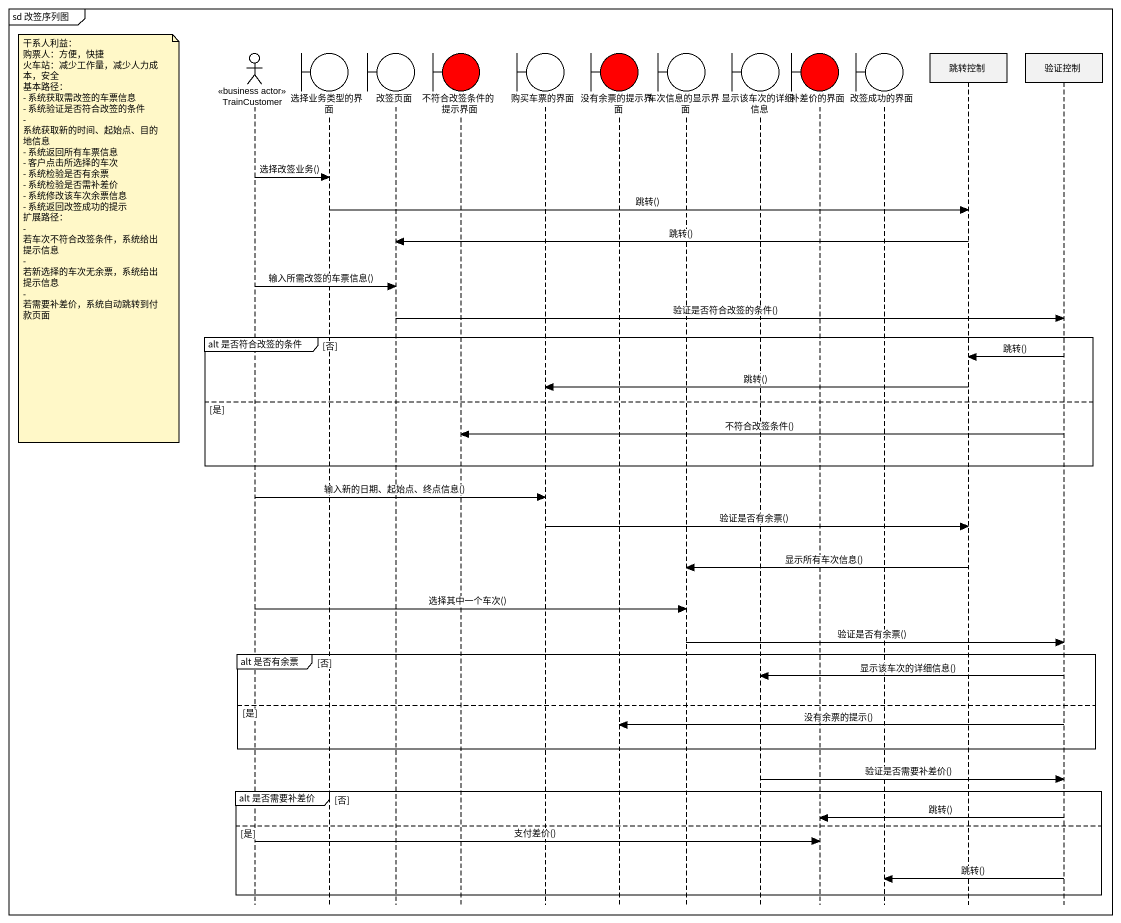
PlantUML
@startuml
mainframe sd 改签序列图
hide footbox
actor TrainCustomer <<business actor>>
boundary 选择业务类型的界面
boundary 改签页面
boundary 不符合改签条件的提示界面 #FF0000
boundary 购买车票的界面
boundary 没有余票的提示界面 #FF0000
boundary 车次信息的显示界面
boundary 显示该车次的详细信息
boundary 补差价的界面 #FF0000
boundary 改签成功的界面
participant 跳转控制
participant 验证控制

TrainCustomer -> 选择业务类型的界面 : 选择改签业务()
选择业务类型的界面 -> 跳转控制 : 跳转()
note left of TrainCustomer
  干系人利益：
  购票人：方便，快捷
  火车站：减少工作量，减少人力成本，安全
  基本路径：
  - 系统获取需改签的车票信息
  - 系统验证是否符合改签的条件
  - 系统获取新的时间、起始点、目的地信息
  - 系统返回所有车票信息
  - 客户点击所选择的车次
  - 系统检验是否有余票
  - 系统检验是否需补差价
  - 系统修改该车次余票信息
  - 系统返回改签成功的提示
  扩展路径：
  - 若车次不符合改签条件，系统给出提示信息
  - 若新选择的车次无余票，系统给出提示信息
  - 若需要补差价，系统自动跳转到付款页面
end note
跳转控制 -> 改签页面 : 跳转()
TrainCustomer -> 改签页面 : 输入所需改签的车票信息()
改签页面 -> 验证控制 : 验证是否符合改签的条件()
group alt 是否符合改签的条件 [否]
  验证控制 -> 跳转控制 : 跳转()
  跳转控制 -> 购买车票的界面 : 跳转()
else 是
  验证控制 -> 不符合改签条件的提示界面 : 不符合改签条件()
end
TrainCustomer -> 购买车票的界面 : 输入新的日期、起始点、终点信息()
购买车票的界面 -> 跳转控制 : 验证是否有余票()
跳转控制 -> 车次信息的显示界面 : 显示所有车次信息()
TrainCustomer -> 车次信息的显示界面 : 选择其中一个车次()
车次信息的显示界面 -> 验证控制 : 验证是否有余票()
group alt 是否有余票 [否]
  验证控制 -> 显示该车次的详细信息 : 显示该车次的详细信息()
else 是
  验证控制 -> 没有余票的提示界面 : 没有余票的提示()
end
显示该车次的详细信息 -> 验证控制 : 验证是否需要补差价()
group alt 是否需要补差价 [否]
  验证控制 -> 补差价的界面 : 跳转()
else 是
  TrainCustomer -> 补差价的界面 : 支付差价()
  验证控制 -> 改签成功的界面 : 跳转()
end
@enduml
